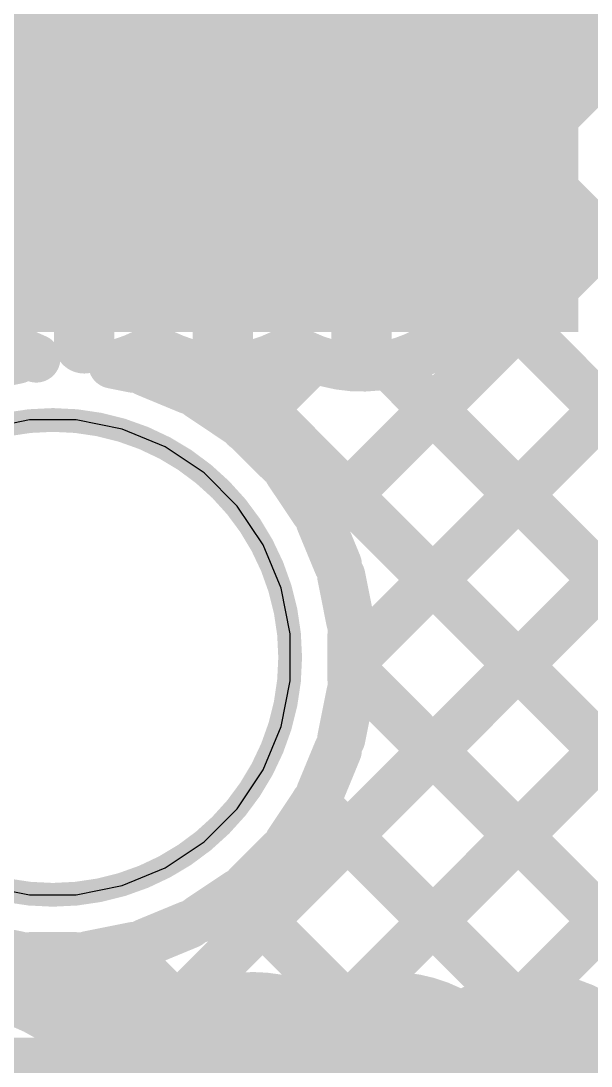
# Model space of a CAD drawing. Header units: millimetres. Extents: x 4.07 to 5.44, y 2.62 to 3.84.
# Drawn here: x 4.3864 to 4.481, y 3.0165 to 3.1899 of the extents above; entities that cross this region are included whole.
import ezdxf

# ---------------------------------------------------------------- set-up
doc = ezdxf.new("R2010")
doc.units = ezdxf.units.MM
doc.header["$MEASUREMENT"] = 0
for name, color, linetype in [('BottomLayer', 5, 'Continuous'), ('BottomSolder', 6, 'Continuous'), ('Mechanical2', 216, 'Continuous'), ('MultiLayer', 9, 'Continuous'), ('TopLayer', 1, 'Continuous'), ('TopOverlay', 2, 'Continuous'), ('TopPaste', 8, 'Continuous'), ('TopSolder', 216, 'Continuous'), ('ViaHoleLayer', 16, 'Continuous')]:
    doc.layers.add(name, color=color, linetype=linetype)

# ---------------------------------------------------------------- blocks, each defined once
blk = doc.blocks.new('TEST_POINT_3')
at = {"layer": 'TopLayer', "const_width": 0.03}
blk.add_lwpolyline([(-0.015, 0, 1), (0.015, 0, 1)], format="xyb", close=True, dxfattribs=at)
at = {"layer": 'TopOverlay', "const_width": 0.00787}
for points in [[(-0.037, 0.017), (-0.017, 0.037)], [(-0.017, 0.037), (0.017, 0.037)], [(-0.017, 0.037), (0.017, 0.037)], [(0.017, 0.037), (0.037, 0.017)], [(-0.037, -0.017), (-0.037, 0.017)], [(0.037, -0.017), (0.037, 0.017)], [(-0.037, -0.017), (-0.017, -0.037)], [(0.017, -0.037), (0.037, -0.017)], [(-0.017, -0.037), (0.017, -0.037)], [(-0.017, -0.037), (0.017, -0.037)]]:
    blk.add_lwpolyline(points, dxfattribs=at)
at = {"layer": 'TopOverlay', "const_width": 0.00394}
for points in [[(-0.01897, 0.037, 1), (-0.01503, 0.037, 1)], [(-0.01897, 0.037, 1), (-0.01503, 0.037, 1)], [(-0.01897, 0.037, 1), (-0.01503, 0.037, 1)], [(0.01503, 0.037, 1), (0.01897, 0.037, 1)], [(0.01503, 0.037, 1), (0.01897, 0.037, 1)], [(0.01503, 0.037, 1), (0.01897, 0.037, 1)], [(-0.03897, 0.017, 1), (-0.03503, 0.017, 1)], [(-0.03897, 0.017, 1), (-0.03503, 0.017, 1)], [(0.03503, 0.017, 1), (0.03897, 0.017, 1)], [(0.03503, 0.017, 1), (0.03897, 0.017, 1)], [(-0.03897, -0.017, 1), (-0.03503, -0.017, 1)], [(-0.03897, -0.017, 1), (-0.03503, -0.017, 1)], [(0.03503, -0.017, 1), (0.03897, -0.017, 1)], [(0.03503, -0.017, 1), (0.03897, -0.017, 1)], [(-0.01897, -0.037, 1), (-0.01503, -0.037, 1)], [(-0.01897, -0.037, 1), (-0.01503, -0.037, 1)], [(-0.01897, -0.037, 1), (-0.01503, -0.037, 1)], [(0.01503, -0.037, 1), (0.01897, -0.037, 1)], [(0.01503, -0.037, 1), (0.01897, -0.037, 1)], [(0.01503, -0.037, 1), (0.01897, -0.037, 1)]]:
    blk.add_lwpolyline(points, format="xyb", close=True, dxfattribs=at)
at = {"layer": 'TopPaste', "const_width": 0.03}
blk.add_lwpolyline([(-0.015, 0, 1), (0.015, 0, 1)], format="xyb", close=True, dxfattribs=at)
at = {"layer": 'TopSolder', "const_width": 0.034}
blk.add_lwpolyline([(-0.017, 0, 1), (0.017, 0, 1)], format="xyb", close=True, dxfattribs=at)

msp = doc.modelspace()

# ---------------------------------------------------------------- linework, layer by layer
at = {"layer": 'BottomLayer'}
for points, const_width in [([(4.4633, 3.16222), (4.74289, 3.44182)], 0.008), ([(4.43608, 3.10672), (4.76966, 3.4403)], 0.008), ([(4.46154, 3.18874), (4.71305, 3.44026)], 0.008), ([(4.41174, 3.02581), (4.8254, 3.43947)], 0.008), ([(4.44128, 3.08364), (4.79711, 3.43946)], 0.008), ([(4.46479, 3.20024), (4.53601, 3.12903)], 0.008), ([(4.44292, 3.17726), (4.4608, 3.17726)], 0.01), ([(4.46427, 3.17249), (4.52778, 3.10897)], 0.008), ([(4.37905, 3.15426), (4.39692, 3.15426)], 0.01), ([(4.39692, 3.13638), (4.39692, 3.15426)], 0.01), ([(4.41992, 3.13638), (4.41992, 3.15426)], 0.01), ([(4.44292, 3.15426), (4.4608, 3.15426)], 0.01), ([(4.44292, 3.13638), (4.44292, 3.15426)], 0.01), ([(4.46297, 3.1455), (4.52772, 3.08075)], 0.008), ([(4.405, 3.13221), (4.40843, 3.13564)], 0.008), ([(4.37824, 3.13217), (4.38585, 3.13368)], 0.008), ([(4.42352, 3.12244), (4.43496, 3.13388)], 0.008), ([(4.40159, 3.13289), (4.40519, 3.13217)], 0.008), ([(4.4071, 3.13159), (4.41427, 3.12862)], 0.008), ([(4.41951, 3.13239), (4.55119, 3.00071)], 0.008), ([(4.44735, 3.13284), (4.58198, 2.9982)], 0.008), ([(4.41603, 3.12768), (4.42248, 3.12337)], 0.008), ([(4.42402, 3.1221), (4.42951, 3.11662)], 0.008), ([(4.43077, 3.11508), (4.43508, 3.10863)], 0.008), ([(4.44133, 3.02712), (4.52855, 3.11434)], 0.008), ([(4.44133, 3.02712), (4.52855, 3.11434)], 0.008), ([(4.43603, 3.10686), (4.43899, 3.0997)], 0.008), ([(4.43957, 3.09779), (4.44109, 3.09018)], 0.008), ([(4.44128, 3.08431), (4.44128, 3.08819)], 0.008), ([(4.47063, 3.02813), (4.52772, 3.08522)], 0.008), ([(4.44128, 3.08044), (4.44128, 3.08431)], 0.008), ([(4.44128, 3.08233), (4.53023, 2.99339)], 0.008), ([(4.43957, 3.07084), (4.44109, 3.07845)], 0.008), ([(4.43603, 3.06176), (4.43899, 3.06893)], 0.008), ([(4.43077, 3.05355), (4.43508, 3.06)], 0.008), ([(4.43516, 3.06018), (4.46747, 3.02786)], 0.008), ([(4.42402, 3.04652), (4.42951, 3.05201)], 0.008), ([(4.41603, 3.04095), (4.42248, 3.04526)], 0.008), ([(4.42207, 3.04498), (4.44029, 3.02676)], 0.008), ([(4.4071, 3.03704), (4.41427, 3.04)], 0.008), ([(4.3714, 3.03908), (4.38267, 3.02781)], 0.008), ([(4.37824, 3.03646), (4.38585, 3.03494)], 0.008), ([(4.39758, 3.03494), (4.40519, 3.03646)], 0.008), ([(4.40279, 3.03598), (4.41372, 3.02505)], 0.008), ([(4.38493, 3.02729), (4.39239, 3.03475)], 0.008), ([(4.38784, 3.03475), (4.39559, 3.03475)], 0.008), ([(4.40192, 3.00626), (4.40192, 3.02413)], 0.01), ([(4.42492, 3.00626), (4.42492, 3.02413)], 0.01), ([(4.44792, 3.00626), (4.44792, 3.02413)], 0.01), ([(4.47092, 3.00626), (4.47092, 3.02413)], 0.01)]:
    msp.add_lwpolyline(points, dxfattribs=dict(at, const_width=const_width))
at = {"layer": 'BottomLayer', "const_width": 0.008}
for points in [[(4.46479, 3.20026, -0.139286), (4.46153, 3.18876)], [(4.46153, 3.18876, -0.139286), (4.46479, 3.17726)], [(4.46479, 3.17726, -0.139286), (4.46153, 3.16576)], [(4.46153, 3.16576, -0.139286), (4.46479, 3.15426)], [(4.38897, 3.13388, -0.32359), (4.37508, 3.15542)], [(4.46479, 3.15426, -0.587389), (4.43142, 3.13565)], [(4.40842, 3.13565, -0.084878), (4.40159, 3.13289)], [(4.43142, 3.13565, -0.284084), (4.40842, 3.13565)], [(4.36742, 3.02487, -0.284084), (4.39042, 3.02487)], [(4.39042, 3.02487, -0.284084), (4.41342, 3.02487)], [(4.41342, 3.02487, -0.284084), (4.43642, 3.02487)], [(4.43642, 3.02487, -0.284084), (4.45942, 3.02487)], [(4.45942, 3.02487, -0.587389), (4.4928, 3.00626)]]:
    msp.add_lwpolyline(points, format="xyb", dxfattribs=at)
at = {"layer": 'BottomLayer'}
for points, const_width in [([(4.45953, 3.18876, 1), (4.46353, 3.18876, 1)], 0.004), ([(4.45953, 3.18876, 1), (4.46353, 3.18876, 1)], 0.004), ([(4.45954, 3.18874, 1), (4.46354, 3.18874, 1)], 0.004), ([(4.39298, 3.17726, 1), (4.40086, 3.17726, 1)], 0.00787), ([(4.41598, 3.17726, 1), (4.42386, 3.17726, 1)], 0.00787), ([(4.43898, 3.17726, 1), (4.44686, 3.17726, 1)], 0.00787), ([(4.44042, 3.17726, 1), (4.44542, 3.17726, 1)], 0.005), ([(4.45829, 3.17726, 1), (4.46329, 3.17726, 1)], 0.005), ([(4.46279, 3.17726, 1), (4.4668, 3.17726, 1)], 0.004), ([(4.46279, 3.17726, 1), (4.4668, 3.17726, 1)], 0.004), ([(4.46227, 3.17249, 1), (4.46627, 3.17249, 1)], 0.004), ([(4.45953, 3.16576, 1), (4.46353, 3.16576, 1)], 0.004), ([(4.45953, 3.16576, 1), (4.46353, 3.16576, 1)], 0.004), ([(4.4613, 3.16222, 1), (4.4653, 3.16222, 1)], 0.004), ([(4.39298, 3.15426, 1), (4.40086, 3.15426, 1)], 0.00787), ([(4.41598, 3.15426, 1), (4.42386, 3.15426, 1)], 0.00787), ([(4.43898, 3.15426, 1), (4.44686, 3.15426, 1)], 0.00787), ([(4.39442, 3.15426, 1), (4.39942, 3.15426, 1)], 0.005), ([(4.39442, 3.15426, 1), (4.39942, 3.15426, 1)], 0.005), ([(4.41742, 3.15426, 1), (4.42242, 3.15426, 1)], 0.005), ([(4.44042, 3.15426, 1), (4.44542, 3.15426, 1)], 0.005), ([(4.44042, 3.15426, 1), (4.44542, 3.15426, 1)], 0.005), ([(4.45829, 3.15426, 1), (4.46329, 3.15426, 1)], 0.005), ([(4.46279, 3.15426, 1), (4.4668, 3.15426, 1)], 0.004), ([(4.46279, 3.15426, 1), (4.4668, 3.15426, 1)], 0.004), ([(4.46097, 3.1455, 1), (4.46497, 3.1455, 1)], 0.004), ([(4.39442, 3.13638, 1), (4.39942, 3.13638, 1)], 0.005), ([(4.41742, 3.13638, 1), (4.42242, 3.13638, 1)], 0.005), ([(4.44042, 3.13638, 1), (4.44542, 3.13638, 1)], 0.005), ([(4.40642, 3.13565, 1), (4.41042, 3.13565, 1)], 0.004), ([(4.40642, 3.13565, 1), (4.41042, 3.13565, 1)], 0.004), ([(4.40643, 3.13564, 1), (4.41043, 3.13564, 1)], 0.004), ([(4.42942, 3.13565, 1), (4.43342, 3.13565, 1)], 0.004), ([(4.42942, 3.13565, 1), (4.43342, 3.13565, 1)], 0.004), ([(4.38385, 3.13368, 1), (4.38785, 3.13368, 1)], 0.004), ([(4.38697, 3.13388, 1), (4.39097, 3.13388, 1)], 0.004), ([(4.43296, 3.13388, 1), (4.43696, 3.13388, 1)], 0.004), ([(4.39959, 3.13289, 1), (4.40359, 3.13289, 1)], 0.004), ([(4.39959, 3.13289, 1), (4.40359, 3.13289, 1)], 0.004), ([(4.403, 3.13221, 1), (4.407, 3.13221, 1)], 0.004), ([(4.40319, 3.13217, 1), (4.40719, 3.13217, 1)], 0.004), ([(4.4051, 3.13159, 1), (4.4091, 3.13159, 1)], 0.004), ([(4.41751, 3.13239, 1), (4.42151, 3.13239, 1)], 0.004), ([(4.44535, 3.13284, 1), (4.44935, 3.13284, 1)], 0.004), ([(4.41227, 3.12862, 1), (4.41627, 3.12862, 1)], 0.004), ([(4.41403, 3.12768, 1), (4.41803, 3.12768, 1)], 0.004), ([(4.42048, 3.12337, 1), (4.42448, 3.12337, 1)], 0.004), ([(4.42152, 3.12244, 1), (4.42552, 3.12244, 1)], 0.004), ([(4.42202, 3.1221, 1), (4.42602, 3.1221, 1)], 0.004), ([(4.42751, 3.11662, 1), (4.43151, 3.11662, 1)], 0.004), ([(4.42877, 3.11508, 1), (4.43277, 3.11508, 1)], 0.004), ([(4.43308, 3.10863, 1), (4.43708, 3.10863, 1)], 0.004), ([(4.43403, 3.10686, 1), (4.43803, 3.10686, 1)], 0.004), ([(4.43408, 3.10672, 1), (4.43808, 3.10672, 1)], 0.004), ([(4.43699, 3.0997, 1), (4.44099, 3.0997, 1)], 0.004), ([(4.43757, 3.09779, 1), (4.44157, 3.09779, 1)], 0.004), ([(4.43909, 3.09018, 1), (4.44309, 3.09018, 1)], 0.004), ([(4.43928, 3.08819, 1), (4.44328, 3.08819, 1)], 0.004), ([(4.43928, 3.08431, 1), (4.44328, 3.08431, 1)], 0.004), ([(4.43928, 3.08431, 1), (4.44328, 3.08431, 1)], 0.004), ([(4.43928, 3.08364, 1), (4.44328, 3.08364, 1)], 0.004), ([(4.43928, 3.08233, 1), (4.44328, 3.08233, 1)], 0.004), ([(4.43928, 3.08044, 1), (4.44328, 3.08044, 1)], 0.004), ([(4.43909, 3.07845, 1), (4.44309, 3.07845, 1)], 0.004), ([(4.43757, 3.07084, 1), (4.44157, 3.07084, 1)], 0.004), ([(4.43699, 3.06893, 1), (4.44099, 3.06893, 1)], 0.004), ([(4.43403, 3.06176, 1), (4.43803, 3.06176, 1)], 0.004), ([(4.43308, 3.06, 1), (4.43708, 3.06, 1)], 0.004), ([(4.43316, 3.06018, 1), (4.43716, 3.06018, 1)], 0.004), ([(4.42877, 3.05355, 1), (4.43277, 3.05355, 1)], 0.004), ([(4.42751, 3.05201, 1), (4.43151, 3.05201, 1)], 0.004), ([(4.42202, 3.04652, 1), (4.42602, 3.04652, 1)], 0.004), ([(4.42007, 3.04498, 1), (4.42407, 3.04498, 1)], 0.004), ([(4.42048, 3.04526, 1), (4.42448, 3.04526, 1)], 0.004), ([(4.41227, 3.04, 1), (4.41627, 3.04, 1)], 0.004), ([(4.41403, 3.04095, 1), (4.41803, 3.04095, 1)], 0.004), ([(4.40079, 3.03598, 1), (4.40479, 3.03598, 1)], 0.004), ([(4.40319, 3.03646, 1), (4.40719, 3.03646, 1)], 0.004), ([(4.4051, 3.03704, 1), (4.4091, 3.03704, 1)], 0.004), ([(4.38385, 3.03494, 1), (4.38785, 3.03494, 1)], 0.004), ([(4.38584, 3.03475, 1), (4.38984, 3.03475, 1)], 0.004), ([(4.39039, 3.03475, 1), (4.39439, 3.03475, 1)], 0.004), ([(4.39359, 3.03475, 1), (4.39759, 3.03475, 1)], 0.004), ([(4.39558, 3.03494, 1), (4.39958, 3.03494, 1)], 0.004), ([(4.38067, 3.02781, 1), (4.38467, 3.02781, 1)], 0.004), ([(4.38293, 3.02729, 1), (4.38693, 3.02729, 1)], 0.004), ([(4.46547, 3.02786, 1), (4.46947, 3.02786, 1)], 0.004), ([(4.46863, 3.02813, 1), (4.47263, 3.02813, 1)], 0.004), ([(4.40974, 3.02581, 1), (4.41374, 3.02581, 1)], 0.004), ([(4.43829, 3.02676, 1), (4.44229, 3.02676, 1)], 0.004), ([(4.43933, 3.02712, 1), (4.44333, 3.02712, 1)], 0.004), ([(4.43933, 3.02712, 1), (4.44333, 3.02712, 1)], 0.004), ([(4.38842, 3.02487, 1), (4.39242, 3.02487, 1)], 0.004), ([(4.38842, 3.02487, 1), (4.39242, 3.02487, 1)], 0.004), ([(4.39942, 3.02413, 1), (4.40442, 3.02413, 1)], 0.005), ([(4.41142, 3.02487, 1), (4.41542, 3.02487, 1)], 0.004), ([(4.41142, 3.02487, 1), (4.41542, 3.02487, 1)], 0.004), ([(4.41172, 3.02505, 1), (4.41572, 3.02505, 1)], 0.004), ([(4.42242, 3.02413, 1), (4.42742, 3.02413, 1)], 0.005), ([(4.43442, 3.02487, 1), (4.43842, 3.02487, 1)], 0.004), ([(4.43442, 3.02487, 1), (4.43842, 3.02487, 1)], 0.004), ([(4.44542, 3.02413, 1), (4.45042, 3.02413, 1)], 0.005), ([(4.45742, 3.02487, 1), (4.46142, 3.02487, 1)], 0.004), ([(4.45742, 3.02487, 1), (4.46142, 3.02487, 1)], 0.004), ([(4.46842, 3.02413, 1), (4.47342, 3.02413, 1)], 0.005)]:
    msp.add_lwpolyline(points, format="xyb", close=True, dxfattribs=dict(at, const_width=const_width))
for points in [[(4.28492, 3.13826), (4.47892, 3.13826), (4.28492, 3.37526), (4.47892, 3.37526)], [(4.39092, 2.89826), (4.49592, 2.89826), (4.39092, 3.02487), (4.49592, 3.02487)], [(4.29992, 2.94726), (4.41092, 2.94726), (4.29992, 3.02126), (4.41092, 3.02126)]]:
    msp.add_solid(points, dxfattribs=at)
at = {"layer": 'BottomSolder', "const_width": 0.00991}
for points in [[(4.39197, 3.17726, 1), (4.40187, 3.17726, 1)], [(4.41497, 3.17726, 1), (4.42487, 3.17726, 1)], [(4.43797, 3.17726, 1), (4.44787, 3.17726, 1)], [(4.39197, 3.15426, 1), (4.40187, 3.15426, 1)], [(4.41497, 3.15426, 1), (4.42487, 3.15426, 1)], [(4.43797, 3.15426, 1), (4.44787, 3.15426, 1)]]:
    msp.add_lwpolyline(points, format="xyb", close=True, dxfattribs=at)
at = {"layer": 'Mechanical2'}
for points, const_width in [([(4.43109, 3.08431, 1), (4.35235, 3.08431, 1)], 0.00394), ([(4.4301, 3.08431, 1), (4.43207, 3.08431, 1)], 0.00197)]:
    msp.add_lwpolyline(points, format="xyb", close=True, dxfattribs=dict(at, const_width=const_width))
at = {"layer": 'MultiLayer'}
for p, q in [((4.38784, 3.12368), (4.38023, 3.12217)), ((4.39172, 3.12368), (4.38784, 3.12368)), ((4.39559, 3.12368), (4.39172, 3.12368)), ((4.4032, 3.12217), (4.39559, 3.12368)), ((4.41036, 3.1192), (4.4032, 3.12217)), ((4.41681, 3.11489), (4.41036, 3.1192)), ((4.4223, 3.10941), (4.41681, 3.11489)), ((4.42661, 3.10296), (4.4223, 3.10941)), ((4.42957, 3.0958), (4.42661, 3.10296)), ((4.43109, 3.08819), (4.42957, 3.0958)), ((4.43109, 3.08431), (4.43109, 3.08819)), ((4.43109, 3.08044), (4.43109, 3.08431)), ((4.42957, 3.07283), (4.43109, 3.08044)), ((4.42661, 3.06566), (4.42957, 3.07283)), ((4.4223, 3.05922), (4.42661, 3.06566)), ((4.41681, 3.05373), (4.4223, 3.05922)), ((4.41036, 3.04942), (4.41681, 3.05373)), ((4.4032, 3.04646), (4.41036, 3.04942)), ((4.38023, 3.04646), (4.38784, 3.04494)), ((4.39559, 3.04494), (4.4032, 3.04646)), ((4.38784, 3.04494), (4.39172, 3.04494)), ((4.39172, 3.04494), (4.39559, 3.04494))]:
    msp.add_line(p, q, dxfattribs=at)
at = {"layer": 'MultiLayer', "const_width": 0.00787}
for points in [[(4.39298, 3.17726, 1), (4.40086, 3.17726, 1)], [(4.41598, 3.17726, 1), (4.42386, 3.17726, 1)], [(4.43898, 3.17726, 1), (4.44686, 3.17726, 1)], [(4.39298, 3.15426, 1), (4.40086, 3.15426, 1)], [(4.41598, 3.15426, 1), (4.42386, 3.15426, 1)], [(4.43898, 3.15426, 1), (4.44686, 3.15426, 1)]]:
    msp.add_lwpolyline(points, format="xyb", close=True, dxfattribs=at)
at = {"layer": 'TopLayer'}
for points, const_width in [([(4.477, 3.192), (4.477, 3.236)], 0.008), ([(4.46154, 3.18874), (4.477, 3.20421)], 0.008), ([(4.46479, 3.20024), (4.53601, 3.12903)], 0.008), ([(4.477, 3.192), (4.499, 3.17)], 0.008), ([(4.41174, 3.02581), (4.57046, 3.18454)], 0.008), ([(4.41174, 3.02581), (4.57046, 3.18454)], 0.008), ([(4.4633, 3.16222), (4.48504, 3.18396)], 0.008), ([(4.44292, 3.17726), (4.4608, 3.17726)], 0.01), ([(4.46427, 3.17249), (4.52778, 3.10897)], 0.008), ([(4.43608, 3.10672), (4.49936, 3.17)], 0.008), ([(4.44128, 3.08364), (4.52764, 3.17)], 0.008), ([(4.37905, 3.15426), (4.39692, 3.15426)], 0.01), ([(4.39692, 3.13638), (4.39692, 3.15426)], 0.01), ([(4.41992, 3.13638), (4.41992, 3.15426)], 0.01), ([(4.44292, 3.15426), (4.4608, 3.15426)], 0.01), ([(4.44292, 3.13638), (4.44292, 3.15426)], 0.01), ([(4.46297, 3.1455), (4.52772, 3.08075)], 0.008), ([(4.405, 3.13221), (4.40843, 3.13564)], 0.008), ([(4.37824, 3.13217), (4.38585, 3.13368)], 0.008), ([(4.42352, 3.12244), (4.43496, 3.13388)], 0.008), ([(4.40159, 3.13289), (4.40519, 3.13217)], 0.008), ([(4.4071, 3.13159), (4.41427, 3.12862)], 0.008), ([(4.41951, 3.13239), (4.55119, 3.00071)], 0.008), ([(4.44735, 3.13284), (4.58198, 2.9982)], 0.008), ([(4.41603, 3.12768), (4.42248, 3.12337)], 0.008), ([(4.42402, 3.1221), (4.42951, 3.11662)], 0.008), ([(4.43077, 3.11508), (4.43508, 3.10863)], 0.008), ([(4.44133, 3.02712), (4.52855, 3.11434)], 0.008), ([(4.43603, 3.10686), (4.43899, 3.0997)], 0.008), ([(4.43957, 3.09779), (4.44109, 3.09018)], 0.008), ([(4.44128, 3.08431), (4.44128, 3.08819)], 0.008), ([(4.47063, 3.02813), (4.52772, 3.08522)], 0.008), ([(4.44128, 3.08044), (4.44128, 3.08431)], 0.008), ([(4.44128, 3.08233), (4.53023, 2.99339)], 0.008), ([(4.43957, 3.07084), (4.44109, 3.07845)], 0.008), ([(4.43603, 3.06176), (4.43899, 3.06893)], 0.008), ([(4.43077, 3.05355), (4.43508, 3.06)], 0.008), ([(4.43516, 3.06018), (4.46747, 3.02786)], 0.008), ([(4.42402, 3.04652), (4.42951, 3.05201)], 0.008), ([(4.41603, 3.04095), (4.42248, 3.04526)], 0.008), ([(4.42207, 3.04498), (4.44029, 3.02676)], 0.008), ([(4.4071, 3.03704), (4.41427, 3.04)], 0.008), ([(4.3714, 3.03908), (4.38267, 3.02781)], 0.008), ([(4.37824, 3.03646), (4.38585, 3.03494)], 0.008), ([(4.39758, 3.03494), (4.40519, 3.03646)], 0.008), ([(4.40279, 3.03598), (4.41372, 3.02505)], 0.008), ([(4.38493, 3.02729), (4.39239, 3.03475)], 0.008), ([(4.38784, 3.03475), (4.39559, 3.03475)], 0.008), ([(4.40192, 3.00626), (4.40192, 3.02413)], 0.01), ([(4.42492, 3.00626), (4.42492, 3.02413)], 0.01), ([(4.44792, 3.00626), (4.44792, 3.02413)], 0.01), ([(4.47092, 3.00626), (4.47092, 3.02413)], 0.01)]:
    msp.add_lwpolyline(points, dxfattribs=dict(at, const_width=const_width))
at = {"layer": 'TopLayer', "const_width": 0.008}
for points in [[(4.46479, 3.20026, -0.139286), (4.46153, 3.18876)], [(4.46153, 3.18876, -0.139286), (4.46479, 3.17726)], [(4.46479, 3.17726, -0.139286), (4.46153, 3.16576)], [(4.46153, 3.16576, -0.139286), (4.46479, 3.15426)], [(4.38897, 3.13388, -0.32359), (4.37508, 3.15542)], [(4.46479, 3.15426, -0.587389), (4.43142, 3.13565)], [(4.40842, 3.13565, -0.084878), (4.40159, 3.13289)], [(4.43142, 3.13565, -0.284084), (4.40842, 3.13565)], [(4.36742, 3.02487, -0.284084), (4.39042, 3.02487)], [(4.39042, 3.02487, -0.284084), (4.41342, 3.02487)], [(4.41342, 3.02487, -0.284084), (4.43642, 3.02487)], [(4.43642, 3.02487, -0.284084), (4.45942, 3.02487)], [(4.45942, 3.02487, -0.587389), (4.4928, 3.00626)]]:
    msp.add_lwpolyline(points, format="xyb", dxfattribs=at)
at = {"layer": 'TopLayer'}
for points, const_width in [([(4.475, 3.192, 1), (4.479, 3.192, 1)], 0.004), ([(4.475, 3.192, 1), (4.479, 3.192, 1)], 0.004), ([(4.45953, 3.18876, 1), (4.46353, 3.18876, 1)], 0.004), ([(4.45953, 3.18876, 1), (4.46353, 3.18876, 1)], 0.004), ([(4.45954, 3.18874, 1), (4.46354, 3.18874, 1)], 0.004), ([(4.39298, 3.17726, 1), (4.40086, 3.17726, 1)], 0.00787), ([(4.41598, 3.17726, 1), (4.42386, 3.17726, 1)], 0.00787), ([(4.43898, 3.17726, 1), (4.44686, 3.17726, 1)], 0.00787), ([(4.44042, 3.17726, 1), (4.44542, 3.17726, 1)], 0.005), ([(4.45829, 3.17726, 1), (4.46329, 3.17726, 1)], 0.005), ([(4.46279, 3.17726, 1), (4.4668, 3.17726, 1)], 0.004), ([(4.46279, 3.17726, 1), (4.4668, 3.17726, 1)], 0.004), ([(4.46227, 3.17249, 1), (4.46627, 3.17249, 1)], 0.004), ([(4.45953, 3.16576, 1), (4.46353, 3.16576, 1)], 0.004), ([(4.45953, 3.16576, 1), (4.46353, 3.16576, 1)], 0.004), ([(4.4613, 3.16222, 1), (4.4653, 3.16222, 1)], 0.004), ([(4.39298, 3.15426, 1), (4.40086, 3.15426, 1)], 0.00787), ([(4.41598, 3.15426, 1), (4.42386, 3.15426, 1)], 0.00787), ([(4.43898, 3.15426, 1), (4.44686, 3.15426, 1)], 0.00787), ([(4.39442, 3.15426, 1), (4.39942, 3.15426, 1)], 0.005), ([(4.39442, 3.15426, 1), (4.39942, 3.15426, 1)], 0.005), ([(4.41742, 3.15426, 1), (4.42242, 3.15426, 1)], 0.005), ([(4.44042, 3.15426, 1), (4.44542, 3.15426, 1)], 0.005), ([(4.44042, 3.15426, 1), (4.44542, 3.15426, 1)], 0.005), ([(4.45829, 3.15426, 1), (4.46329, 3.15426, 1)], 0.005), ([(4.46279, 3.15426, 1), (4.4668, 3.15426, 1)], 0.004), ([(4.46279, 3.15426, 1), (4.4668, 3.15426, 1)], 0.004), ([(4.46097, 3.1455, 1), (4.46497, 3.1455, 1)], 0.004), ([(4.39442, 3.13638, 1), (4.39942, 3.13638, 1)], 0.005), ([(4.41742, 3.13638, 1), (4.42242, 3.13638, 1)], 0.005), ([(4.44042, 3.13638, 1), (4.44542, 3.13638, 1)], 0.005), ([(4.40642, 3.13565, 1), (4.41042, 3.13565, 1)], 0.004), ([(4.40642, 3.13565, 1), (4.41042, 3.13565, 1)], 0.004), ([(4.40643, 3.13564, 1), (4.41043, 3.13564, 1)], 0.004), ([(4.42942, 3.13565, 1), (4.43342, 3.13565, 1)], 0.004), ([(4.42942, 3.13565, 1), (4.43342, 3.13565, 1)], 0.004), ([(4.38385, 3.13368, 1), (4.38785, 3.13368, 1)], 0.004), ([(4.38697, 3.13388, 1), (4.39097, 3.13388, 1)], 0.004), ([(4.43296, 3.13388, 1), (4.43696, 3.13388, 1)], 0.004), ([(4.39959, 3.13289, 1), (4.40359, 3.13289, 1)], 0.004), ([(4.39959, 3.13289, 1), (4.40359, 3.13289, 1)], 0.004), ([(4.403, 3.13221, 1), (4.407, 3.13221, 1)], 0.004), ([(4.40319, 3.13217, 1), (4.40719, 3.13217, 1)], 0.004), ([(4.4051, 3.13159, 1), (4.4091, 3.13159, 1)], 0.004), ([(4.41751, 3.13239, 1), (4.42151, 3.13239, 1)], 0.004), ([(4.44535, 3.13284, 1), (4.44935, 3.13284, 1)], 0.004), ([(4.41227, 3.12862, 1), (4.41627, 3.12862, 1)], 0.004), ([(4.41403, 3.12768, 1), (4.41803, 3.12768, 1)], 0.004), ([(4.42048, 3.12337, 1), (4.42448, 3.12337, 1)], 0.004), ([(4.42152, 3.12244, 1), (4.42552, 3.12244, 1)], 0.004), ([(4.42202, 3.1221, 1), (4.42602, 3.1221, 1)], 0.004), ([(4.42751, 3.11662, 1), (4.43151, 3.11662, 1)], 0.004), ([(4.42877, 3.11508, 1), (4.43277, 3.11508, 1)], 0.004), ([(4.43308, 3.10863, 1), (4.43708, 3.10863, 1)], 0.004), ([(4.43403, 3.10686, 1), (4.43803, 3.10686, 1)], 0.004), ([(4.43408, 3.10672, 1), (4.43808, 3.10672, 1)], 0.004), ([(4.43699, 3.0997, 1), (4.44099, 3.0997, 1)], 0.004), ([(4.43757, 3.09779, 1), (4.44157, 3.09779, 1)], 0.004), ([(4.43909, 3.09018, 1), (4.44309, 3.09018, 1)], 0.004), ([(4.43928, 3.08819, 1), (4.44328, 3.08819, 1)], 0.004), ([(4.43928, 3.08431, 1), (4.44328, 3.08431, 1)], 0.004), ([(4.43928, 3.08431, 1), (4.44328, 3.08431, 1)], 0.004), ([(4.43928, 3.08364, 1), (4.44328, 3.08364, 1)], 0.004), ([(4.43928, 3.08233, 1), (4.44328, 3.08233, 1)], 0.004), ([(4.43928, 3.08044, 1), (4.44328, 3.08044, 1)], 0.004), ([(4.43909, 3.07845, 1), (4.44309, 3.07845, 1)], 0.004), ([(4.43757, 3.07084, 1), (4.44157, 3.07084, 1)], 0.004), ([(4.43699, 3.06893, 1), (4.44099, 3.06893, 1)], 0.004), ([(4.43403, 3.06176, 1), (4.43803, 3.06176, 1)], 0.004), ([(4.43308, 3.06, 1), (4.43708, 3.06, 1)], 0.004), ([(4.43316, 3.06018, 1), (4.43716, 3.06018, 1)], 0.004), ([(4.42877, 3.05355, 1), (4.43277, 3.05355, 1)], 0.004), ([(4.42751, 3.05201, 1), (4.43151, 3.05201, 1)], 0.004), ([(4.42202, 3.04652, 1), (4.42602, 3.04652, 1)], 0.004), ([(4.42007, 3.04498, 1), (4.42407, 3.04498, 1)], 0.004), ([(4.42048, 3.04526, 1), (4.42448, 3.04526, 1)], 0.004), ([(4.41227, 3.04, 1), (4.41627, 3.04, 1)], 0.004), ([(4.41403, 3.04095, 1), (4.41803, 3.04095, 1)], 0.004), ([(4.40079, 3.03598, 1), (4.40479, 3.03598, 1)], 0.004), ([(4.40319, 3.03646, 1), (4.40719, 3.03646, 1)], 0.004), ([(4.4051, 3.03704, 1), (4.4091, 3.03704, 1)], 0.004), ([(4.38385, 3.03494, 1), (4.38785, 3.03494, 1)], 0.004), ([(4.38584, 3.03475, 1), (4.38984, 3.03475, 1)], 0.004), ([(4.39039, 3.03475, 1), (4.39439, 3.03475, 1)], 0.004), ([(4.39359, 3.03475, 1), (4.39759, 3.03475, 1)], 0.004), ([(4.39558, 3.03494, 1), (4.39958, 3.03494, 1)], 0.004), ([(4.38067, 3.02781, 1), (4.38467, 3.02781, 1)], 0.004), ([(4.38293, 3.02729, 1), (4.38693, 3.02729, 1)], 0.004), ([(4.46547, 3.02786, 1), (4.46947, 3.02786, 1)], 0.004), ([(4.46863, 3.02813, 1), (4.47263, 3.02813, 1)], 0.004), ([(4.40974, 3.02581, 1), (4.41374, 3.02581, 1)], 0.004), ([(4.40974, 3.02581, 1), (4.41374, 3.02581, 1)], 0.004), ([(4.43829, 3.02676, 1), (4.44229, 3.02676, 1)], 0.004), ([(4.43933, 3.02712, 1), (4.44333, 3.02712, 1)], 0.004), ([(4.38842, 3.02487, 1), (4.39242, 3.02487, 1)], 0.004), ([(4.38842, 3.02487, 1), (4.39242, 3.02487, 1)], 0.004), ([(4.39942, 3.02413, 1), (4.40442, 3.02413, 1)], 0.005), ([(4.41142, 3.02487, 1), (4.41542, 3.02487, 1)], 0.004), ([(4.41142, 3.02487, 1), (4.41542, 3.02487, 1)], 0.004), ([(4.41172, 3.02505, 1), (4.41572, 3.02505, 1)], 0.004), ([(4.42242, 3.02413, 1), (4.42742, 3.02413, 1)], 0.005), ([(4.43442, 3.02487, 1), (4.43842, 3.02487, 1)], 0.004), ([(4.43442, 3.02487, 1), (4.43842, 3.02487, 1)], 0.004), ([(4.44542, 3.02413, 1), (4.45042, 3.02413, 1)], 0.005), ([(4.45742, 3.02487, 1), (4.46142, 3.02487, 1)], 0.004), ([(4.45742, 3.02487, 1), (4.46142, 3.02487, 1)], 0.004), ([(4.46842, 3.02413, 1), (4.47342, 3.02413, 1)], 0.005)]:
    msp.add_lwpolyline(points, format="xyb", close=True, dxfattribs=dict(at, const_width=const_width))
for points in [[(4.28492, 3.13826), (4.47892, 3.13826), (4.28492, 3.37526), (4.47892, 3.37526)], [(4.39092, 2.89826), (4.49592, 2.89826), (4.39092, 3.02487), (4.49592, 3.02487)], [(4.29992, 2.94726), (4.41092, 2.94726), (4.29992, 3.02126), (4.41092, 3.02126)]]:
    msp.add_solid(points, dxfattribs=at)
at = {"layer": 'TopSolder', "const_width": 0.00991}
for points in [[(4.39197, 3.17726, 1), (4.40187, 3.17726, 1)], [(4.41497, 3.17726, 1), (4.42487, 3.17726, 1)], [(4.43797, 3.17726, 1), (4.44787, 3.17726, 1)], [(4.39197, 3.15426, 1), (4.40187, 3.15426, 1)], [(4.41497, 3.15426, 1), (4.42487, 3.15426, 1)], [(4.43797, 3.15426, 1), (4.44787, 3.15426, 1)]]:
    msp.add_lwpolyline(points, format="xyb", close=True, dxfattribs=at)
at = {"layer": 'ViaHoleLayer', "const_width": 0.00591}
for points in [[(4.39397, 3.17726, 1), (4.39987, 3.17726, 1)], [(4.41697, 3.17726, 1), (4.42287, 3.17726, 1)], [(4.43997, 3.17726, 1), (4.44587, 3.17726, 1)], [(4.39397, 3.15426, 1), (4.39987, 3.15426, 1)], [(4.41697, 3.15426, 1), (4.42287, 3.15426, 1)], [(4.43997, 3.15426, 1), (4.44587, 3.15426, 1)]]:
    msp.add_lwpolyline(points, format="xyb", close=True, dxfattribs=at)

# ---------------------------------------------------------------- block references
msp.add_blockref('TEST_POINT_3', (4.521, 3.214))

doc.saveas('drawing.dxf')
